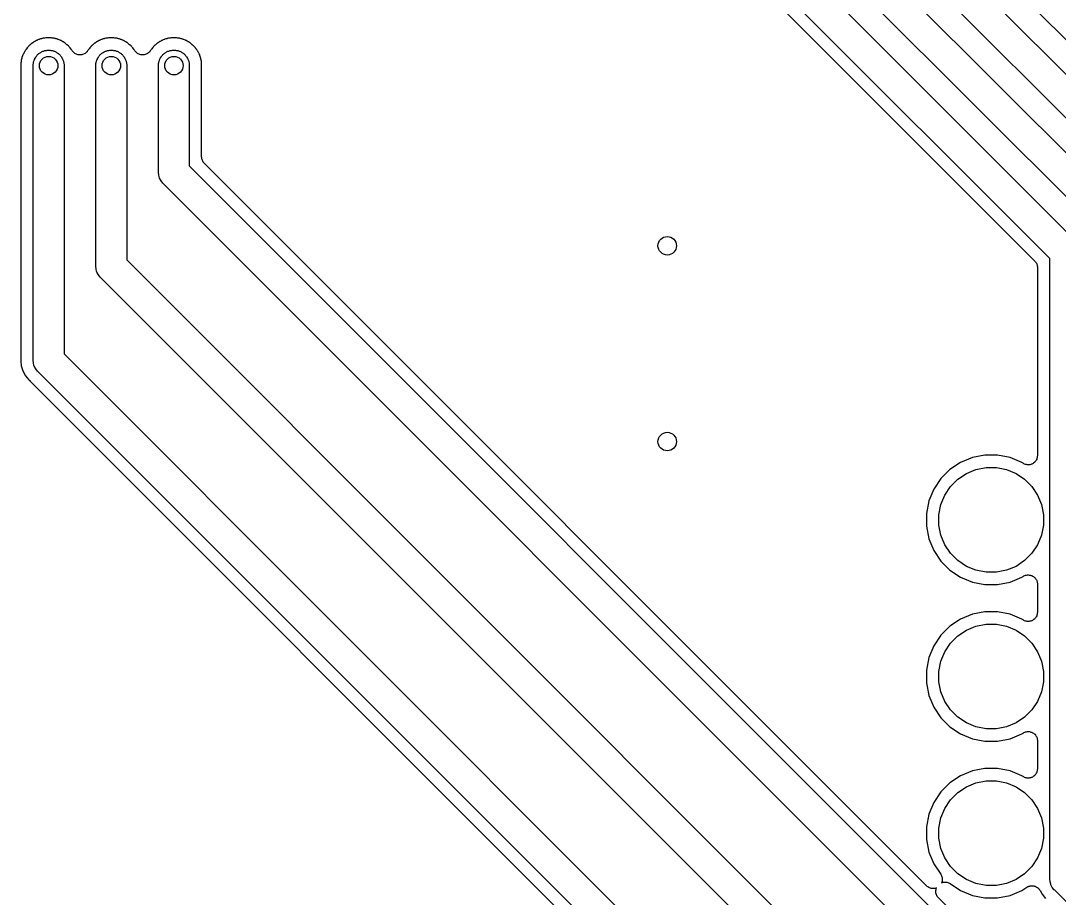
# Model space of a CAD drawing. Extents: x 86.1 to 156.1, y -71.5 to -29.3.
# Drawn here: x 115.88 to 132.72, y -56.93 to -42.71 of the extents above; entities that cross this region are included whole.
import ezdxf

# ---------------------------------------------------------------- set-up
doc = ezdxf.new("R2010")
doc.units = 0
doc.layers.add('BLACK', color=7, linetype='CONTINUOUS')

msp = doc.modelspace()

# ---------------------------------------------------------------- linework, layer by layer
at = {"layer": 'BLACK', "linetype": 'CONTINUOUS'}
for p, q in [((134.878, -45.0616), (129.499, -39.6825)), ((129.471, -40.2179), (134.534, -45.2805)), ((134.116, -45.5696), (129.118, -40.5715)), ((127.947, -41.2339), (132.988, -46.2745)), ((132.57, -46.5636), (127.658, -41.652)), ((127.62, -41.8959), (132.326, -46.6025)), ((129.979, -41.9959), (133.772, -45.7885)), ((133.354, -46.0776), (129.626, -42.3495)), ((116.012, -43.1143), (116.003, -43.1257)), ((116.024, -43.1048), (116.012, -43.1143)), ((116.028, -43.1004), (116.024, -43.1048)), ((116.033, -43.0964), (116.028, -43.1004)), ((116.035, -43.095), (116.033, -43.0964)), ((116.045, -43.0845), (116.035, -43.095)), ((116.057, -43.0762), (116.045, -43.0845)), ((116.062, -43.0722), (116.057, -43.0762)), ((116.068, -43.0688), (116.062, -43.0722)), ((116.069, -43.0674), (116.068, -43.0688)), ((116.081, -43.058), (116.069, -43.0674)), ((116.094, -43.051), (116.081, -43.058)), ((116.099, -43.0475), (116.094, -43.051)), ((116.105, -43.0446), (116.099, -43.0475)), ((116.107, -43.0435), (116.105, -43.0446)), ((116.119, -43.0352), (116.107, -43.0435)), ((116.133, -43.0295), (116.119, -43.0352)), ((116.138, -43.0266), (116.133, -43.0295)), ((116.144, -43.0242), (116.138, -43.0266)), ((116.146, -43.0232), (116.144, -43.0242)), ((116.159, -43.0162), (116.146, -43.0232)), ((116.173, -43.0119), (116.159, -43.0162)), ((116.179, -43.0095), (116.173, -43.0119)), ((116.185, -43.0078), (116.179, -43.0095)), ((116.187, -43.007), (116.185, -43.0078)), ((116.201, -43.0013), (116.187, -43.007)), ((116.215, -42.9984), (116.201, -43.0013)), ((116.221, -42.9966), (116.215, -42.9984)), ((116.228, -42.9954), (116.221, -42.9966)), ((116.23, -42.9948), (116.228, -42.9954)), ((116.244, -42.9905), (116.23, -42.9948)), ((116.259, -42.9891), (116.244, -42.9905)), ((116.265, -42.9878), (116.259, -42.9891)), ((116.271, -42.9873), (116.265, -42.9878)), ((116.273, -42.9869), (116.271, -42.9873)), ((116.288, -42.984), (116.273, -42.9869)), ((116.303, -42.984), (116.288, -42.984)), ((116.309, -42.9834), (116.303, -42.984)), ((116.315, -42.9835), (116.309, -42.9834)), ((116.317, -42.9833), (116.315, -42.9835)), ((116.332, -42.9818), (116.317, -42.9833)), ((116.347, -42.9833), (116.332, -42.9818)), ((116.353, -42.9833), (116.347, -42.9833)), ((116.359, -42.984), (116.353, -42.9833)), ((116.361, -42.984), (116.359, -42.984)), ((116.376, -42.984), (116.361, -42.984)), ((116.391, -42.9869), (116.376, -42.984)), ((116.397, -42.9875), (116.391, -42.9869)), ((116.403, -42.9888), (116.397, -42.9875)), ((116.405, -42.9891), (116.403, -42.9888)), ((116.42, -42.9905), (116.405, -42.9891)), ((116.434, -42.9948), (116.42, -42.9905)), ((116.441, -42.9961), (116.434, -42.9948)), ((116.447, -42.998), (116.441, -42.9961)), ((116.449, -42.9984), (116.447, -42.998)), ((116.463, -43.0013), (116.449, -42.9984)), ((116.477, -43.007), (116.463, -43.0013)), ((116.483, -43.0088), (116.477, -43.007)), ((116.489, -43.0113), (116.483, -43.0088)), ((116.491, -43.0119), (116.489, -43.0113)), ((116.505, -43.0162), (116.491, -43.0119)), ((116.518, -43.0232), (116.505, -43.0162)), ((116.524, -43.0257), (116.518, -43.0232)), ((116.53, -43.0287), (116.524, -43.0257)), ((116.531, -43.0295), (116.53, -43.0287)), ((116.545, -43.0352), (116.531, -43.0295)), ((116.557, -43.0435), (116.545, -43.0352)), ((116.563, -43.0464), (116.557, -43.0435)), ((116.568, -43.05), (116.563, -43.0464)), ((116.57, -43.051), (116.568, -43.05)), ((116.583, -43.058), (116.57, -43.051)), ((116.595, -43.0674), (116.583, -43.058)), ((116.6, -43.071), (116.595, -43.0674)), ((116.605, -43.075), (116.6, -43.071)), ((116.607, -43.0762), (116.605, -43.075)), ((116.619, -43.0845), (116.607, -43.0762)), ((116.629, -43.095), (116.619, -43.0845)), ((116.634, -43.099), (116.629, -43.095)), ((116.639, -43.1035), (116.634, -43.099)), ((116.64, -43.1048), (116.639, -43.1035)), ((116.652, -43.1143), (116.64, -43.1048)), ((116.661, -43.1257), (116.652, -43.1143)), ((117.028, -43.1143), (117.019, -43.1257)), ((117.04, -43.1048), (117.028, -43.1143)), ((117.044, -43.1004), (117.04, -43.1048)), ((117.049, -43.0964), (117.044, -43.1004)), ((117.051, -43.095), (117.049, -43.0964)), ((117.061, -43.0845), (117.051, -43.095)), ((117.073, -43.0762), (117.061, -43.0845)), ((117.078, -43.0722), (117.073, -43.0762)), ((117.084, -43.0688), (117.078, -43.0722)), ((117.085, -43.0674), (117.084, -43.0688)), ((117.097, -43.058), (117.085, -43.0674)), ((117.11, -43.051), (117.097, -43.058)), ((117.115, -43.0475), (117.11, -43.051)), ((117.121, -43.0446), (117.115, -43.0475)), ((117.123, -43.0435), (117.121, -43.0446)), ((117.135, -43.0352), (117.123, -43.0435)), ((117.149, -43.0295), (117.135, -43.0352)), ((117.154, -43.0266), (117.149, -43.0295)), ((117.16, -43.0242), (117.154, -43.0266)), ((117.162, -43.0232), (117.16, -43.0242)), ((117.175, -43.0162), (117.162, -43.0232)), ((117.189, -43.0119), (117.175, -43.0162)), ((117.195, -43.0095), (117.189, -43.0119)), ((117.201, -43.0078), (117.195, -43.0095)), ((117.203, -43.007), (117.201, -43.0078)), ((117.217, -43.0013), (117.203, -43.007)), ((117.231, -42.9984), (117.217, -43.0013)), ((117.237, -42.9966), (117.231, -42.9984)), ((117.244, -42.9954), (117.237, -42.9966)), ((117.246, -42.9948), (117.244, -42.9954)), ((117.26, -42.9905), (117.246, -42.9948)), ((117.275, -42.9891), (117.26, -42.9905)), ((117.281, -42.9878), (117.275, -42.9891)), ((117.287, -42.9873), (117.281, -42.9878)), ((117.289, -42.9869), (117.287, -42.9873)), ((117.304, -42.984), (117.289, -42.9869)), ((117.319, -42.984), (117.304, -42.984)), ((117.325, -42.9834), (117.319, -42.984)), ((117.331, -42.9835), (117.325, -42.9834)), ((117.333, -42.9833), (117.331, -42.9835)), ((117.348, -42.9818), (117.333, -42.9833)), ((117.363, -42.9833), (117.348, -42.9818)), ((117.369, -42.9833), (117.363, -42.9833)), ((117.375, -42.984), (117.369, -42.9833)), ((117.377, -42.984), (117.375, -42.984)), ((117.392, -42.984), (117.377, -42.984)), ((117.407, -42.9869), (117.392, -42.984)), ((117.413, -42.9875), (117.407, -42.9869)), ((117.419, -42.9888), (117.413, -42.9875)), ((117.421, -42.9891), (117.419, -42.9888)), ((117.436, -42.9905), (117.421, -42.9891)), ((117.45, -42.9948), (117.436, -42.9905)), ((117.457, -42.9961), (117.45, -42.9948)), ((117.463, -42.998), (117.457, -42.9961)), ((117.465, -42.9984), (117.463, -42.998)), ((117.479, -43.0013), (117.465, -42.9984)), ((117.493, -43.007), (117.479, -43.0013)), ((117.499, -43.0088), (117.493, -43.007)), ((117.505, -43.0113), (117.499, -43.0088)), ((117.507, -43.0119), (117.505, -43.0113)), ((117.521, -43.0162), (117.507, -43.0119)), ((117.534, -43.0232), (117.521, -43.0162)), ((117.54, -43.0257), (117.534, -43.0232)), ((117.546, -43.0287), (117.54, -43.0257)), ((117.547, -43.0295), (117.546, -43.0287)), ((117.561, -43.0352), (117.547, -43.0295)), ((117.573, -43.0435), (117.561, -43.0352)), ((117.579, -43.0464), (117.573, -43.0435)), ((117.584, -43.05), (117.579, -43.0464)), ((117.586, -43.051), (117.584, -43.05)), ((117.599, -43.058), (117.586, -43.051)), ((117.611, -43.0674), (117.599, -43.058)), ((117.616, -43.071), (117.611, -43.0674)), ((117.621, -43.075), (117.616, -43.071)), ((117.623, -43.0762), (117.621, -43.075)), ((117.635, -43.0845), (117.623, -43.0762)), ((117.645, -43.095), (117.635, -43.0845)), ((117.65, -43.099), (117.645, -43.095)), ((117.655, -43.1035), (117.65, -43.099)), ((117.656, -43.1048), (117.655, -43.1035)), ((117.668, -43.1143), (117.656, -43.1048)), ((117.677, -43.1257), (117.668, -43.1143)), ((118.044, -43.1143), (118.035, -43.1257)), ((118.056, -43.1048), (118.044, -43.1143)), ((118.06, -43.1004), (118.056, -43.1048)), ((118.065, -43.0964), (118.06, -43.1004)), ((118.067, -43.095), (118.065, -43.0964)), ((118.077, -43.0845), (118.067, -43.095)), ((118.089, -43.0762), (118.077, -43.0845)), ((118.094, -43.0722), (118.089, -43.0762)), ((118.1, -43.0688), (118.094, -43.0722)), ((118.101, -43.0674), (118.1, -43.0688)), ((118.113, -43.058), (118.101, -43.0674)), ((118.126, -43.051), (118.113, -43.058)), ((118.131, -43.0475), (118.126, -43.051)), ((118.137, -43.0446), (118.131, -43.0475)), ((118.139, -43.0435), (118.137, -43.0446)), ((118.151, -43.0352), (118.139, -43.0435)), ((118.165, -43.0295), (118.151, -43.0352)), ((118.17, -43.0266), (118.165, -43.0295)), ((118.176, -43.0242), (118.17, -43.0266)), ((118.178, -43.0232), (118.176, -43.0242)), ((118.191, -43.0162), (118.178, -43.0232)), ((118.205, -43.0119), (118.191, -43.0162)), ((118.211, -43.0095), (118.205, -43.0119)), ((118.217, -43.0078), (118.211, -43.0095)), ((118.219, -43.007), (118.217, -43.0078)), ((118.233, -43.0013), (118.219, -43.007)), ((118.247, -42.9984), (118.233, -43.0013)), ((118.253, -42.9966), (118.247, -42.9984)), ((118.26, -42.9954), (118.253, -42.9966)), ((118.262, -42.9948), (118.26, -42.9954)), ((118.276, -42.9905), (118.262, -42.9948)), ((118.291, -42.9891), (118.276, -42.9905)), ((118.297, -42.9878), (118.291, -42.9891)), ((118.303, -42.9873), (118.297, -42.9878)), ((118.305, -42.9869), (118.303, -42.9873)), ((118.32, -42.984), (118.305, -42.9869)), ((118.335, -42.984), (118.32, -42.984)), ((118.341, -42.9834), (118.335, -42.984)), ((118.347, -42.9835), (118.341, -42.9834)), ((118.349, -42.9833), (118.347, -42.9835)), ((118.364, -42.9818), (118.349, -42.9833)), ((118.379, -42.9833), (118.364, -42.9818)), ((118.385, -42.9833), (118.379, -42.9833)), ((118.391, -42.984), (118.385, -42.9833)), ((118.393, -42.984), (118.391, -42.984)), ((118.408, -42.984), (118.393, -42.984)), ((118.423, -42.9869), (118.408, -42.984)), ((118.429, -42.9875), (118.423, -42.9869)), ((118.435, -42.9888), (118.429, -42.9875)), ((118.437, -42.9891), (118.435, -42.9888)), ((118.452, -42.9905), (118.437, -42.9891)), ((118.466, -42.9948), (118.452, -42.9905)), ((118.473, -42.9961), (118.466, -42.9948)), ((118.479, -42.998), (118.473, -42.9961)), ((118.481, -42.9984), (118.479, -42.998)), ((118.495, -43.0013), (118.481, -42.9984)), ((118.509, -43.007), (118.495, -43.0013)), ((118.515, -43.0088), (118.509, -43.007)), ((118.521, -43.0113), (118.515, -43.0088)), ((118.523, -43.0119), (118.521, -43.0113)), ((118.537, -43.0162), (118.523, -43.0119)), ((118.55, -43.0232), (118.537, -43.0162)), ((118.556, -43.0257), (118.55, -43.0232)), ((118.562, -43.0287), (118.556, -43.0257)), ((118.563, -43.0295), (118.562, -43.0287)), ((118.577, -43.0352), (118.563, -43.0295)), ((118.589, -43.0435), (118.577, -43.0352)), ((118.595, -43.0464), (118.589, -43.0435)), ((118.6, -43.05), (118.595, -43.0464)), ((118.602, -43.051), (118.6, -43.05)), ((118.615, -43.058), (118.602, -43.051)), ((118.627, -43.0674), (118.615, -43.058)), ((118.632, -43.071), (118.627, -43.0674)), ((118.637, -43.075), (118.632, -43.071)), ((118.639, -43.0762), (118.637, -43.075)), ((118.651, -43.0845), (118.639, -43.0762)), ((118.661, -43.095), (118.651, -43.0845)), ((118.666, -43.099), (118.661, -43.095)), ((118.671, -43.1035), (118.666, -43.099)), ((118.672, -43.1048), (118.671, -43.1035)), ((118.684, -43.1143), (118.672, -43.1048)), ((118.693, -43.1257), (118.684, -43.1143)), ((115.907, -43.283), (115.905, -43.289)), ((115.909, -43.2772), (115.907, -43.283)), ((115.91, -43.2752), (115.909, -43.2772)), ((115.914, -43.261), (115.91, -43.2752)), ((115.921, -43.2479), (115.914, -43.261)), ((115.924, -43.242), (115.921, -43.2479)), ((115.927, -43.2365), (115.924, -43.242)), ((115.928, -43.2346), (115.927, -43.2365)), ((115.933, -43.2208), (115.928, -43.2346)), ((115.941, -43.2085), (115.933, -43.2208)), ((115.944, -43.2029), (115.941, -43.2085)), ((115.948, -43.1977), (115.944, -43.2029)), ((115.949, -43.1959), (115.948, -43.1977)), ((115.956, -43.1828), (115.949, -43.1959)), ((115.965, -43.1713), (115.956, -43.1828)), ((115.969, -43.1661), (115.965, -43.1713)), ((115.973, -43.1612), (115.969, -43.1661)), ((115.974, -43.1595), (115.973, -43.1612)), ((115.982, -43.1471), (115.974, -43.1595)), ((115.993, -43.1366), (115.982, -43.1471)), ((115.997, -43.1317), (115.993, -43.1366)), ((116.002, -43.1273), (115.997, -43.1317)), ((116.003, -43.1257), (116.002, -43.1273)), ((116.123, -43.2944), (116.131, -43.2849)), ((116.131, -43.2849), (116.138, -43.2746)), ((116.138, -43.2746), (116.147, -43.2659)), ((116.147, -43.2659), (116.154, -43.2564)), ((116.154, -43.2564), (116.164, -43.2485)), ((116.164, -43.2485), (116.173, -43.2398)), ((116.173, -43.2398), (116.183, -43.2329)), ((116.183, -43.2329), (116.192, -43.2251)), ((116.192, -43.2251), (116.203, -43.2193)), ((116.203, -43.2193), (116.214, -43.2125)), ((116.214, -43.2125), (116.225, -43.2077)), ((116.225, -43.2077), (116.236, -43.2019)), ((116.236, -43.2019), (116.248, -43.1983)), ((116.248, -43.1983), (116.259, -43.1936)), ((116.259, -43.1936), (116.271, -43.1912)), ((116.271, -43.1912), (116.283, -43.1876)), ((116.283, -43.1876), (116.295, -43.1864)), ((116.295, -43.1864), (116.307, -43.184)), ((116.307, -43.184), (116.32, -43.184)), ((116.32, -43.184), (116.332, -43.1828)), ((116.332, -43.1828), (116.344, -43.184)), ((116.344, -43.184), (116.357, -43.184)), ((116.357, -43.184), (116.369, -43.1864)), ((116.369, -43.1864), (116.381, -43.1876)), ((116.381, -43.1876), (116.393, -43.1912)), ((116.393, -43.1912), (116.405, -43.1936)), ((116.405, -43.1936), (116.416, -43.1983)), ((116.416, -43.1983), (116.428, -43.2019)), ((116.428, -43.2019), (116.439, -43.2077)), ((116.439, -43.2077), (116.45, -43.2125)), ((116.45, -43.2125), (116.461, -43.2193)), ((116.461, -43.2193), (116.472, -43.2251)), ((116.472, -43.2251), (116.481, -43.233)), ((116.481, -43.233), (116.491, -43.2398)), ((116.491, -43.2398), (116.5, -43.2485)), ((116.5, -43.2485), (116.51, -43.2564)), ((116.51, -43.2564), (116.517, -43.2659)), ((116.517, -43.2659), (116.526, -43.2746)), ((116.526, -43.2746), (116.533, -43.2849)), ((116.533, -43.2849), (116.541, -43.2944)), ((116.666, -43.1302), (116.661, -43.1257)), ((116.67, -43.1352), (116.666, -43.1302)), ((116.671, -43.1366), (116.67, -43.1352)), ((116.682, -43.1471), (116.671, -43.1366)), ((116.69, -43.1595), (116.682, -43.1471)), ((116.694, -43.1644), (116.69, -43.1595)), ((116.697, -43.1697), (116.694, -43.1644)), ((116.699, -43.1713), (116.697, -43.1697)), ((116.708, -43.1832), (116.699, -43.1713)), ((116.716, -43.1942), (116.708, -43.1832)), ((116.724, -43.2061), (116.716, -43.1942)), ((116.724, -43.2064), (116.724, -43.2061)), ((116.724, -43.2066), (116.724, -43.2064)), ((116.734, -43.2168), (116.724, -43.2066)), ((116.744, -43.227), (116.734, -43.2168)), ((116.744, -43.2271), (116.744, -43.227)), ((116.745, -43.2274), (116.744, -43.2271)), ((116.757, -43.2354), (116.745, -43.2274)), ((116.768, -43.2434), (116.757, -43.2354)), ((116.769, -43.2435), (116.768, -43.2434)), ((116.769, -43.2437), (116.769, -43.2435)), ((116.782, -43.2492), (116.769, -43.2437)), ((116.795, -43.2548), (116.782, -43.2492)), ((116.796, -43.2549), (116.795, -43.2548)), ((116.796, -43.255), (116.796, -43.2549)), ((116.81, -43.2578), (116.796, -43.255)), ((116.824, -43.2607), (116.81, -43.2578)), ((116.825, -43.2608), (116.824, -43.2607)), ((116.824, -43.2607), (116.824, -43.2607)), ((116.839, -43.2609), (116.825, -43.2608)), ((116.853, -43.261), (116.839, -43.2609)), ((116.854, -43.2609), (116.853, -43.261)), ((116.868, -43.2582), (116.854, -43.2609)), ((116.854, -43.2609), (116.854, -43.2609)), ((116.882, -43.2556), (116.868, -43.2582)), ((116.883, -43.2554), (116.882, -43.2555)), ((116.882, -43.2555), (116.882, -43.2556)), ((116.896, -43.25), (116.883, -43.2554)), ((116.909, -43.2447), (116.896, -43.25)), ((116.91, -43.2444), (116.909, -43.2445)), ((116.909, -43.2445), (116.909, -43.2447)), ((116.922, -43.2364), (116.91, -43.2444)), ((116.934, -43.2287), (116.922, -43.2364)), ((116.945, -43.2181), (116.934, -43.2283)), ((116.934, -43.2283), (116.934, -43.2285)), ((116.934, -43.2285), (116.934, -43.2287)), ((116.955, -43.2083), (116.945, -43.2181)), ((116.963, -43.1958), (116.955, -43.2078)), ((116.955, -43.2078), (116.955, -43.208)), ((116.955, -43.208), (116.955, -43.2083)), ((116.971, -43.1841), (116.963, -43.1958)), ((116.972, -43.1836), (116.971, -43.1841)), ((116.981, -43.1713), (116.972, -43.1828)), ((116.972, -43.1828), (116.972, -43.1835)), ((116.972, -43.1835), (116.972, -43.1836)), ((116.972, -43.1836), (116.972, -43.1836)), ((116.985, -43.1661), (116.981, -43.1713)), ((116.989, -43.1612), (116.985, -43.1661)), ((116.99, -43.1595), (116.989, -43.1612)), ((116.998, -43.1471), (116.99, -43.1595)), ((117.009, -43.1366), (116.998, -43.1471)), ((117.013, -43.1317), (117.009, -43.1366)), ((117.018, -43.1273), (117.013, -43.1317)), ((117.019, -43.1257), (117.018, -43.1273)), ((117.139, -43.2944), (117.147, -43.2849)), ((117.147, -43.2849), (117.154, -43.2746)), ((117.154, -43.2746), (117.163, -43.2659)), ((117.163, -43.2659), (117.17, -43.2564)), ((117.17, -43.2564), (117.18, -43.2485)), ((117.18, -43.2485), (117.189, -43.2398)), ((117.189, -43.2398), (117.199, -43.2329)), ((117.199, -43.2329), (117.208, -43.2251)), ((117.208, -43.2251), (117.219, -43.2193)), ((117.219, -43.2193), (117.23, -43.2125)), ((117.23, -43.2125), (117.241, -43.2077)), ((117.241, -43.2077), (117.252, -43.2019)), ((117.252, -43.2019), (117.264, -43.1983)), ((117.264, -43.1983), (117.275, -43.1936)), ((117.275, -43.1936), (117.287, -43.1912)), ((117.287, -43.1912), (117.299, -43.1876)), ((117.299, -43.1876), (117.311, -43.1864)), ((117.311, -43.1864), (117.323, -43.184)), ((117.323, -43.184), (117.336, -43.184)), ((117.336, -43.184), (117.348, -43.1828)), ((117.348, -43.1828), (117.36, -43.184)), ((117.36, -43.184), (117.373, -43.184)), ((117.373, -43.184), (117.385, -43.1864)), ((117.385, -43.1864), (117.397, -43.1876)), ((117.397, -43.1876), (117.409, -43.1912)), ((117.409, -43.1912), (117.421, -43.1936)), ((117.421, -43.1936), (117.432, -43.1983)), ((117.432, -43.1983), (117.444, -43.2019)), ((117.444, -43.2019), (117.455, -43.2077)), ((117.455, -43.2077), (117.466, -43.2125)), ((117.466, -43.2125), (117.477, -43.2193)), ((117.477, -43.2193), (117.488, -43.2251)), ((117.488, -43.2251), (117.497, -43.233)), ((117.497, -43.233), (117.507, -43.2398)), ((117.507, -43.2398), (117.516, -43.2485)), ((117.516, -43.2485), (117.526, -43.2564)), ((117.526, -43.2564), (117.533, -43.2659)), ((117.533, -43.2659), (117.542, -43.2746)), ((117.542, -43.2746), (117.549, -43.2849)), ((117.549, -43.2849), (117.557, -43.2944)), ((117.682, -43.1302), (117.677, -43.1257)), ((117.686, -43.1352), (117.682, -43.1302)), ((117.687, -43.1366), (117.686, -43.1352)), ((117.698, -43.1471), (117.687, -43.1366)), ((117.706, -43.1595), (117.698, -43.1471)), ((117.71, -43.1644), (117.706, -43.1595)), ((117.713, -43.1697), (117.71, -43.1644)), ((117.715, -43.1713), (117.713, -43.1697)), ((117.724, -43.1832), (117.715, -43.1713)), ((117.732, -43.1942), (117.724, -43.1832)), ((117.74, -43.2061), (117.732, -43.1942)), ((117.74, -43.2064), (117.74, -43.2061)), ((117.74, -43.2066), (117.74, -43.2064)), ((117.75, -43.2168), (117.74, -43.2066)), ((117.76, -43.227), (117.75, -43.2168)), ((117.76, -43.2271), (117.76, -43.227)), ((117.761, -43.2274), (117.76, -43.2271)), ((117.773, -43.2354), (117.761, -43.2274)), ((117.784, -43.2434), (117.773, -43.2354)), ((117.785, -43.2435), (117.784, -43.2434)), ((117.785, -43.2437), (117.785, -43.2435)), ((117.798, -43.2492), (117.785, -43.2437)), ((117.811, -43.2548), (117.798, -43.2492)), ((117.812, -43.2549), (117.811, -43.2548)), ((117.812, -43.255), (117.812, -43.2549)), ((117.826, -43.2578), (117.812, -43.255)), ((117.84, -43.2607), (117.826, -43.2578)), ((117.841, -43.2608), (117.84, -43.2607)), ((117.84, -43.2607), (117.84, -43.2607)), ((117.855, -43.2609), (117.841, -43.2608)), ((117.869, -43.261), (117.855, -43.2609)), ((117.87, -43.2609), (117.869, -43.261)), ((117.884, -43.2582), (117.87, -43.2609)), ((117.87, -43.2609), (117.87, -43.2609)), ((117.898, -43.2556), (117.884, -43.2582)), ((117.899, -43.2554), (117.898, -43.2555)), ((117.898, -43.2555), (117.898, -43.2556)), ((117.912, -43.25), (117.899, -43.2554)), ((117.925, -43.2447), (117.912, -43.25)), ((117.926, -43.2444), (117.925, -43.2445)), ((117.925, -43.2445), (117.925, -43.2447)), ((117.938, -43.2364), (117.926, -43.2444)), ((117.95, -43.2287), (117.938, -43.2364)), ((117.961, -43.2181), (117.95, -43.2283)), ((117.95, -43.2283), (117.95, -43.2285)), ((117.95, -43.2285), (117.95, -43.2287)), ((117.971, -43.2083), (117.961, -43.2181)), ((117.979, -43.1958), (117.971, -43.2078)), ((117.971, -43.2078), (117.971, -43.208)), ((117.971, -43.208), (117.971, -43.2083)), ((117.987, -43.1841), (117.979, -43.1958)), ((117.988, -43.1836), (117.987, -43.1841)), ((117.997, -43.1713), (117.988, -43.1828)), ((117.988, -43.1828), (117.988, -43.1835)), ((117.988, -43.1835), (117.988, -43.1836)), ((117.988, -43.1836), (117.988, -43.1836)), ((118.001, -43.1661), (117.997, -43.1713)), ((118.005, -43.1612), (118.001, -43.1661)), ((118.006, -43.1595), (118.005, -43.1612)), ((118.014, -43.1471), (118.006, -43.1595)), ((118.025, -43.1366), (118.014, -43.1471)), ((118.029, -43.1317), (118.025, -43.1366)), ((118.034, -43.1273), (118.029, -43.1317)), ((118.035, -43.1257), (118.034, -43.1273)), ((118.155, -43.2944), (118.163, -43.2849)), ((118.163, -43.2849), (118.17, -43.2746)), ((118.17, -43.2746), (118.179, -43.2659)), ((118.179, -43.2659), (118.186, -43.2564)), ((118.186, -43.2564), (118.196, -43.2485)), ((118.196, -43.2485), (118.205, -43.2398)), ((118.205, -43.2398), (118.215, -43.2329)), ((118.215, -43.2329), (118.224, -43.2251)), ((118.224, -43.2251), (118.235, -43.2193)), ((118.235, -43.2193), (118.246, -43.2125)), ((118.246, -43.2125), (118.257, -43.2077)), ((118.257, -43.2077), (118.268, -43.2019)), ((118.268, -43.2019), (118.28, -43.1983)), ((118.28, -43.1983), (118.291, -43.1936)), ((118.291, -43.1936), (118.303, -43.1912)), ((118.303, -43.1912), (118.315, -43.1876)), ((118.315, -43.1876), (118.327, -43.1864)), ((118.327, -43.1864), (118.339, -43.184)), ((118.339, -43.184), (118.352, -43.184)), ((118.352, -43.184), (118.364, -43.1828)), ((118.364, -43.1828), (118.376, -43.184)), ((118.376, -43.184), (118.389, -43.184)), ((118.389, -43.184), (118.401, -43.1864)), ((118.401, -43.1864), (118.413, -43.1876)), ((118.413, -43.1876), (118.425, -43.1912)), ((118.425, -43.1912), (118.437, -43.1936)), ((118.437, -43.1936), (118.448, -43.1983)), ((118.448, -43.1983), (118.46, -43.2019)), ((118.46, -43.2019), (118.471, -43.2077)), ((118.471, -43.2077), (118.482, -43.2125)), ((118.482, -43.2125), (118.493, -43.2193)), ((118.493, -43.2193), (118.504, -43.2251)), ((118.504, -43.2251), (118.513, -43.233)), ((118.513, -43.233), (118.523, -43.2398)), ((118.523, -43.2398), (118.532, -43.2485)), ((118.532, -43.2485), (118.542, -43.2564)), ((118.542, -43.2564), (118.549, -43.2659)), ((118.549, -43.2659), (118.558, -43.2746)), ((118.558, -43.2746), (118.565, -43.2849)), ((118.565, -43.2849), (118.573, -43.2944)), ((118.698, -43.1302), (118.693, -43.1257)), ((118.702, -43.1352), (118.698, -43.1302)), ((118.703, -43.1366), (118.702, -43.1352)), ((118.714, -43.1471), (118.703, -43.1366)), ((118.722, -43.1595), (118.714, -43.1471)), ((118.726, -43.1644), (118.722, -43.1595)), ((118.729, -43.1697), (118.726, -43.1644)), ((118.731, -43.1713), (118.729, -43.1697)), ((118.74, -43.1828), (118.731, -43.1713)), ((118.747, -43.1959), (118.74, -43.1828)), ((118.75, -43.2011), (118.747, -43.1959)), ((118.753, -43.2068), (118.75, -43.2011)), ((118.755, -43.2085), (118.753, -43.2068)), ((118.763, -43.2208), (118.755, -43.2085)), ((118.768, -43.2346), (118.763, -43.2208)), ((118.771, -43.2401), (118.768, -43.2346)), ((118.774, -43.246), (118.771, -43.2401)), ((118.775, -43.2479), (118.774, -43.246)), ((118.782, -43.261), (118.775, -43.2479)), ((118.786, -43.2752), (118.782, -43.261)), ((118.788, -43.281), (118.786, -43.2752)), ((118.79, -43.2871), (118.788, -43.281)), ((118.791, -43.289), (118.79, -43.2871)), ((115.885, -43.3751), (115.882, -43.3897)), ((115.882, -43.3897), (115.882, -43.4931)), ((115.886, -43.3688), (115.885, -43.3751)), ((115.887, -43.3626), (115.886, -43.3688)), ((115.889, -43.3458), (115.887, -43.3605)), ((115.887, -43.3605), (115.887, -43.3626)), ((115.893, -43.3316), (115.889, -43.3458)), ((115.894, -43.3254), (115.893, -43.3316)), ((115.896, -43.3194), (115.894, -43.3254)), ((115.899, -43.3027), (115.896, -43.3173)), ((115.896, -43.3173), (115.896, -43.3194)), ((115.905, -43.289), (115.899, -43.3027)), ((116.082, -43.4094), (116.084, -43.3973)), ((116.082, -43.4586), (116.082, -43.4094)), ((116.084, -43.3973), (116.086, -43.385)), ((116.086, -43.385), (116.089, -43.3732)), ((116.089, -43.3732), (116.092, -43.3611)), ((116.092, -43.3611), (116.096, -43.3497)), ((116.096, -43.3497), (116.1, -43.3379)), ((116.1, -43.3379), (116.106, -43.327)), ((116.106, -43.327), (116.11, -43.3156)), ((116.11, -43.3156), (116.117, -43.3053)), ((116.117, -43.3053), (116.123, -43.2944)), ((116.541, -43.2944), (116.547, -43.3053)), ((116.547, -43.3053), (116.554, -43.3156)), ((116.554, -43.3156), (116.558, -43.327)), ((116.558, -43.327), (116.564, -43.3379)), ((116.564, -43.3379), (116.568, -43.3497)), ((116.568, -43.3497), (116.572, -43.3611)), ((116.572, -43.3611), (116.575, -43.3732)), ((116.575, -43.3732), (116.578, -43.385)), ((116.578, -43.385), (116.58, -43.3973)), ((116.58, -43.3973), (116.582, -43.4094)), ((116.582, -43.4094), (116.582, -48.1084)), ((117.098, -43.4094), (117.1, -43.3973)), ((117.098, -43.4586), (117.098, -43.4094)), ((117.1, -43.3973), (117.102, -43.385)), ((117.102, -43.385), (117.105, -43.3732)), ((117.105, -43.3732), (117.108, -43.3611)), ((117.108, -43.3611), (117.112, -43.3497)), ((117.112, -43.3497), (117.116, -43.3379)), ((117.116, -43.3379), (117.122, -43.327)), ((117.122, -43.327), (117.126, -43.3156)), ((117.126, -43.3156), (117.133, -43.3053)), ((117.133, -43.3053), (117.139, -43.2944)), ((117.557, -43.2944), (117.563, -43.3053)), ((117.563, -43.3053), (117.57, -43.3156)), ((117.57, -43.3156), (117.574, -43.327)), ((117.574, -43.327), (117.58, -43.3379)), ((117.58, -43.3379), (117.584, -43.3497)), ((117.584, -43.3497), (117.588, -43.3611)), ((117.588, -43.3611), (117.591, -43.3732)), ((117.591, -43.3732), (117.594, -43.385)), ((117.594, -43.385), (117.596, -43.3973)), ((117.596, -43.3973), (117.598, -43.4094)), ((117.598, -43.4094), (117.598, -46.5844)), ((118.114, -43.4094), (118.116, -43.3973)), ((118.114, -43.4586), (118.114, -43.4094)), ((118.116, -43.3973), (118.118, -43.385)), ((118.118, -43.385), (118.121, -43.3732)), ((118.121, -43.3732), (118.124, -43.3611)), ((118.124, -43.3611), (118.128, -43.3497)), ((118.128, -43.3497), (118.132, -43.3379)), ((118.132, -43.3379), (118.138, -43.327)), ((118.138, -43.327), (118.142, -43.3156)), ((118.142, -43.3156), (118.149, -43.3053)), ((118.149, -43.3053), (118.155, -43.2944)), ((118.573, -43.2944), (118.579, -43.3053)), ((118.579, -43.3053), (118.586, -43.3156)), ((118.586, -43.3156), (118.59, -43.327)), ((118.59, -43.327), (118.596, -43.3379)), ((118.596, -43.3379), (118.6, -43.3497)), ((118.6, -43.3497), (118.604, -43.3611)), ((118.604, -43.3611), (118.607, -43.3732)), ((118.607, -43.3732), (118.61, -43.385)), ((118.61, -43.385), (118.612, -43.3973)), ((118.612, -43.3973), (118.614, -43.4094)), ((118.614, -43.4094), (118.614, -45.0604)), ((118.797, -43.3027), (118.791, -43.289)), ((118.8, -43.3173), (118.797, -43.3027)), ((118.801, -43.3234), (118.8, -43.3173)), ((118.803, -43.3296), (118.801, -43.3234)), ((118.803, -43.3316), (118.803, -43.3296)), ((118.807, -43.3458), (118.803, -43.3316)), ((118.809, -43.3606), (118.807, -43.3458)), ((118.81, -43.3668), (118.809, -43.3606)), ((118.811, -43.3731), (118.81, -43.3668)), ((118.811, -43.3751), (118.811, -43.3731)), ((118.814, -43.3897), (118.811, -43.3751)), ((118.814, -44.9155), (118.814, -43.3897)), ((115.882, -43.4931), (115.882, -43.4931)), ((115.882, -43.4931), (115.882, -48.1825)), ((116.082, -48.1997), (116.082, -43.4586)), ((116.082, -43.4586), (116.082, -43.4586)), ((117.098, -46.6757), (117.098, -43.4586)), ((117.098, -43.4586), (117.098, -43.4586)), ((118.114, -45.1517), (118.114, -43.4586)), ((118.114, -43.4586), (118.114, -43.4586)), ((118.815, -44.9292), (118.814, -44.9155)), ((118.817, -44.9431), (118.815, -44.9292)), ((118.817, -44.9438), (118.817, -44.9431)), ((118.817, -44.9446), (118.817, -44.9438)), ((118.821, -44.9579), (118.817, -44.9446)), ((118.825, -44.9712), (118.821, -44.9579)), ((118.825, -44.9719), (118.825, -44.9712)), ((118.614, -45.0604), (131.219, -57.6659)), ((118.825, -44.9726), (118.825, -44.9719)), ((118.832, -44.9849), (118.825, -44.9726)), ((118.838, -44.9972), (118.832, -44.9849)), ((118.839, -44.9978), (118.838, -44.9972)), ((118.839, -44.9985), (118.839, -44.9978)), ((118.848, -45.0092), (118.839, -44.9985)), ((118.856, -45.02), (118.848, -45.0092)), ((118.858, -45.0211), (118.856, -45.02)), ((118.858, -45.0212), (118.858, -45.0211)), ((118.858, -45.0215), (118.858, -45.0212)), ((118.858, -45.0212), (118.858, -45.0212)), ((130.571, -56.7342), (118.858, -45.0215)), ((118.113, -45.164), (118.114, -45.1517)), ((118.118, -45.213), (118.113, -45.164)), ((118.129, -45.2514), (118.118, -45.213)), ((118.132, -45.2601), (118.129, -45.2514)), ((118.155, -45.3036), (118.132, -45.2601)), ((118.186, -45.3416), (118.155, -45.3036)), ((118.196, -45.3495), (118.186, -45.3416)), ((130.866, -58.0194), (118.196, -45.3495)), ((117.598, -46.5844), (131.219, -60.2059)), ((132.326, -46.6025), (132.326, -46.6028)), ((132.326, -46.6028), (132.326, -46.6028)), ((132.326, -46.6028), (132.326, -46.6029)), ((132.326, -46.6029), (132.328, -46.604)), ((132.328, -46.604), (132.336, -46.6148)), ((132.336, -46.6148), (132.345, -46.6255)), ((132.345, -46.6255), (132.345, -46.6262)), ((132.345, -46.6262), (132.346, -46.6268)), ((132.346, -46.6268), (132.352, -46.6391)), ((132.352, -46.6391), (132.359, -46.6514)), ((132.359, -46.6514), (132.359, -46.6521)), ((132.359, -46.6521), (132.359, -46.6528)), ((132.359, -46.6528), (132.363, -46.6661)), ((132.57, -56.6077), (132.57, -46.5636)), ((117.097, -46.688), (117.098, -46.6757)), ((117.102, -46.737), (117.097, -46.688)), ((117.111, -46.7671), (117.102, -46.737)), ((117.116, -46.7841), (117.111, -46.7671)), ((117.139, -46.8276), (117.116, -46.7841)), ((132.363, -46.6661), (132.367, -46.6794)), ((132.367, -46.6794), (132.367, -46.6802)), ((132.367, -46.6802), (132.367, -46.6809)), ((132.367, -46.6809), (132.369, -46.6947)), ((132.369, -46.6947), (132.37, -46.7085)), ((132.37, -46.7085), (132.37, -49.7577)), ((117.17, -46.8656), (117.139, -46.8276)), ((117.18, -46.8735), (117.17, -46.8656)), ((130.866, -60.5594), (117.18, -46.8735)), ((116.582, -48.1084), (131.219, -62.7459)), ((115.881, -48.1972), (115.88, -48.212)), ((115.88, -48.212), (115.881, -48.2268)), ((115.882, -48.1846), (115.881, -48.1909)), ((115.881, -48.1909), (115.881, -48.1972)), ((115.881, -48.2268), (115.889, -48.3002)), ((115.882, -48.1825), (115.882, -48.1846)), ((115.889, -48.3002), (115.914, -48.385)), ((116.081, -48.212), (116.082, -48.1997)), ((116.086, -48.261), (116.081, -48.212)), ((116.094, -48.2897), (116.086, -48.261)), ((116.1, -48.3081), (116.094, -48.2897)), ((116.123, -48.3516), (116.1, -48.3081)), ((115.914, -48.385), (115.956, -48.4632)), ((115.956, -48.4632), (116.012, -48.5317)), ((116.154, -48.3896), (116.123, -48.3516)), ((116.164, -48.3975), (116.154, -48.3896)), ((130.866, -63.0994), (116.164, -48.3975)), ((116.012, -48.5317), (116.024, -48.5412)), ((116.024, -48.5412), (116.025, -48.5425)), ((116.025, -48.5425), (116.03, -48.547)), ((116.03, -48.547), (116.035, -48.551)), ((116.035, -48.551), (130.565, -63.0812)), ((131.314, -49.7904), (131.123, -49.8695)), ((131.517, -49.75), (131.314, -49.7904)), ((131.723, -49.75), (131.517, -49.75)), ((131.926, -49.7904), (131.723, -49.75)), ((132.117, -49.8695), (131.926, -49.7904)), ((132.335, -49.8534), (132.325, -49.8644)), ((132.344, -49.8424), (132.335, -49.8534)), ((132.351, -49.8292), (132.344, -49.8419)), ((132.344, -49.8419), (132.344, -49.8421)), ((132.344, -49.8421), (132.344, -49.8424)), ((132.358, -49.8168), (132.351, -49.8292)), ((132.362, -49.8024), (132.358, -49.8162)), ((132.358, -49.8162), (132.358, -49.8165)), ((132.358, -49.8165), (132.358, -49.8168)), ((132.367, -49.7889), (132.362, -49.8024)), ((132.368, -49.7739), (132.367, -49.7882)), ((132.367, -49.7882), (132.367, -49.7885)), ((132.367, -49.7885), (132.367, -49.7889)), ((132.37, -49.7598), (132.368, -49.7739)), ((132.37, -49.7577), (132.37, -49.7591)), ((132.37, -49.7591), (132.37, -49.7591)), ((132.37, -49.7591), (132.37, -49.7592)), ((132.37, -49.7592), (132.37, -49.7598)), ((130.951, -49.9844), (130.804, -50.1307)), ((131.123, -49.8695), (130.951, -49.9844)), ((131.217, -50.0467), (131.372, -49.9827)), ((131.372, -49.9827), (131.536, -49.95)), ((131.536, -49.95), (131.704, -49.95)), ((131.704, -49.95), (131.868, -49.9827)), ((131.868, -49.9827), (132.023, -50.0467)), ((132.137, -49.8824), (132.117, -49.8695)), ((132.149, -49.8892), (132.137, -49.8824)), ((132.162, -49.896), (132.149, -49.8892)), ((132.162, -49.8961), (132.162, -49.896)), ((132.162, -49.8962), (132.162, -49.8961)), ((132.176, -49.9004), (132.162, -49.8962)), ((132.19, -49.9046), (132.176, -49.9004)), ((132.19, -49.9047), (132.19, -49.9046)), ((132.205, -49.9062), (132.19, -49.9047)), ((132.19, -49.9047), (132.19, -49.9047)), ((132.219, -49.9077), (132.205, -49.9062)), ((132.22, -49.9077), (132.219, -49.9076)), ((132.219, -49.9076), (132.219, -49.9077)), ((132.234, -49.9063), (132.22, -49.9077)), ((132.248, -49.905), (132.234, -49.9063)), ((132.249, -49.9049), (132.248, -49.9049)), ((132.248, -49.9049), (132.248, -49.905)), ((132.262, -49.9008), (132.249, -49.9049)), ((132.276, -49.8968), (132.262, -49.9008)), ((132.277, -49.8965), (132.276, -49.8966)), ((132.276, -49.8966), (132.276, -49.8968)), ((132.289, -49.8898), (132.277, -49.8965)), ((132.302, -49.8832), (132.289, -49.8898)), ((132.303, -49.8828), (132.302, -49.883)), ((132.302, -49.883), (132.302, -49.8832)), ((132.314, -49.8738), (132.303, -49.8828)), ((132.325, -49.8649), (132.314, -49.8738)), ((132.325, -49.8644), (132.325, -49.8646)), ((132.325, -49.8646), (132.325, -49.8649)), ((130.804, -50.1307), (130.69, -50.3026)), ((130.96, -50.2582), (131.078, -50.1398)), ((131.078, -50.1398), (131.217, -50.0467)), ((132.023, -50.0467), (132.162, -50.1398)), ((132.162, -50.1398), (132.28, -50.2582)), ((130.69, -50.3026), (130.61, -50.4937)), ((130.867, -50.3974), (130.96, -50.2582)), ((132.28, -50.2582), (132.373, -50.3974)), ((130.61, -50.4937), (130.57, -50.6966)), ((130.803, -50.5521), (130.867, -50.3974)), ((132.373, -50.3974), (132.437, -50.5521)), ((130.57, -50.6966), (130.57, -50.9034)), ((130.77, -50.7163), (130.803, -50.5521)), ((132.437, -50.5521), (132.47, -50.7163)), ((130.77, -50.8837), (130.77, -50.7163)), ((132.47, -50.7163), (132.47, -50.8837)), ((130.57, -50.9034), (130.61, -51.1063)), ((130.803, -51.0479), (130.77, -50.8837)), ((132.47, -50.8837), (132.437, -51.0479)), ((130.61, -51.1063), (130.69, -51.2974)), ((130.867, -51.2026), (130.803, -51.0479)), ((130.96, -51.3418), (130.867, -51.2026)), ((132.373, -51.2026), (132.28, -51.3418)), ((132.437, -51.0479), (132.373, -51.2026)), ((130.69, -51.2974), (130.804, -51.4693)), ((131.078, -51.4602), (130.96, -51.3418)), ((132.28, -51.3418), (132.162, -51.4602)), ((130.804, -51.4693), (130.951, -51.6156)), ((131.217, -51.5533), (131.078, -51.4602)), ((132.162, -51.4602), (132.023, -51.5533)), ((130.951, -51.6156), (131.123, -51.7305)), ((131.372, -51.6173), (131.217, -51.5533)), ((131.536, -51.65), (131.372, -51.6173)), ((131.704, -51.65), (131.536, -51.65)), ((131.868, -51.6173), (131.704, -51.65)), ((132.023, -51.5533), (131.868, -51.6173)), ((132.151, -51.7099), (132.164, -51.7032)), ((132.164, -51.703), (132.178, -51.699)), ((132.164, -51.7031), (132.164, -51.703)), ((132.164, -51.7032), (132.164, -51.7031)), ((132.178, -51.699), (132.192, -51.695)), ((132.192, -51.695), (132.192, -51.6949)), ((132.192, -51.6949), (132.193, -51.6949)), ((132.193, -51.6949), (132.207, -51.6936)), ((132.207, -51.6936), (132.221, -51.6923)), ((132.221, -51.6923), (132.221, -51.6924)), ((132.221, -51.6924), (132.222, -51.6923)), ((132.222, -51.6923), (132.236, -51.6939)), ((132.236, -51.6939), (132.25, -51.6954)), ((132.25, -51.6954), (132.25, -51.6955)), ((132.25, -51.6955), (132.251, -51.6955)), ((132.251, -51.6955), (132.265, -51.6998)), ((132.265, -51.6998), (132.278, -51.704)), ((132.278, -51.704), (132.278, -51.7042)), ((132.278, -51.7042), (132.279, -51.7043)), ((132.279, -51.7043), (132.291, -51.7112)), ((131.123, -51.7305), (131.314, -51.8096)), ((131.314, -51.8096), (131.517, -51.85)), ((131.517, -51.85), (131.723, -51.85)), ((131.723, -51.85), (131.926, -51.8096)), ((131.926, -51.8096), (132.117, -51.7305)), ((132.117, -51.7305), (132.137, -51.7176)), ((132.137, -51.7176), (132.138, -51.7168)), ((132.138, -51.7164), (132.151, -51.7099)), ((132.138, -51.7168), (132.138, -51.7164)), ((132.138, -51.7168), (132.138, -51.7168)), ((132.138, -51.7168), (132.138, -51.7168)), ((132.291, -51.7112), (132.304, -51.718)), ((132.304, -51.718), (132.304, -51.7182)), ((132.304, -51.7182), (132.304, -51.7183)), ((132.304, -51.7183), (132.315, -51.7276)), ((132.315, -51.7276), (132.326, -51.7366)), ((132.326, -51.7366), (132.327, -51.7369)), ((132.327, -51.7369), (132.327, -51.7371)), ((132.327, -51.7371), (132.336, -51.7482)), ((132.336, -51.7482), (132.345, -51.7593)), ((132.345, -51.7593), (132.345, -51.7596)), ((132.345, -51.7596), (132.345, -51.7599)), ((132.345, -51.7599), (132.352, -51.7723)), ((132.352, -51.7723), (132.359, -51.7852)), ((132.359, -51.7852), (132.359, -51.7855)), ((132.359, -51.7855), (132.359, -51.7858)), ((132.359, -51.7858), (132.363, -51.7994)), ((132.363, -51.7994), (132.367, -51.8132)), ((132.367, -51.8132), (132.367, -51.8135)), ((132.367, -51.8135), (132.367, -51.8138)), ((132.367, -51.8138), (132.369, -51.8281)), ((132.369, -51.8281), (132.37, -51.8423)), ((132.37, -51.8423), (132.37, -52.2977)), ((131.314, -52.3304), (131.123, -52.4095)), ((131.517, -52.29), (131.314, -52.3304)), ((131.723, -52.29), (131.517, -52.29)), ((131.926, -52.3304), (131.723, -52.29)), ((132.117, -52.4095), (131.926, -52.3304)), ((132.344, -52.3824), (132.334, -52.3936)), ((132.351, -52.3694), (132.344, -52.3819)), ((132.344, -52.3819), (132.344, -52.3821)), ((132.344, -52.3821), (132.344, -52.3824)), ((132.358, -52.3568), (132.351, -52.3694)), ((132.362, -52.3424), (132.358, -52.3562)), ((132.358, -52.3562), (132.358, -52.3565)), ((132.358, -52.3565), (132.358, -52.3568)), ((132.367, -52.3289), (132.362, -52.3424)), ((132.368, -52.3139), (132.367, -52.3282)), ((132.367, -52.3282), (132.367, -52.3285)), ((132.367, -52.3285), (132.367, -52.3289)), ((132.37, -52.2998), (132.368, -52.3139)), ((132.37, -52.2977), (132.37, -52.2991)), ((132.37, -52.2991), (132.37, -52.2991)), ((132.37, -52.2991), (132.37, -52.2992)), ((132.37, -52.2992), (132.37, -52.2998)), ((130.951, -52.5244), (130.804, -52.6707)), ((131.123, -52.4095), (130.951, -52.5244)), ((131.217, -52.5867), (131.372, -52.5227)), ((131.372, -52.5227), (131.536, -52.49)), ((131.536, -52.49), (131.704, -52.49)), ((131.704, -52.49), (131.868, -52.5227)), ((131.868, -52.5227), (132.023, -52.5867)), ((132.137, -52.4224), (132.117, -52.4095)), ((132.149, -52.4291), (132.137, -52.4224)), ((132.162, -52.436), (132.149, -52.4291)), ((132.162, -52.4361), (132.162, -52.436)), ((132.162, -52.4362), (132.162, -52.4361)), ((132.176, -52.4404), (132.162, -52.4362)), ((132.19, -52.4446), (132.176, -52.4404)), ((132.19, -52.4447), (132.19, -52.4446)), ((132.205, -52.4462), (132.19, -52.4447)), ((132.19, -52.4447), (132.19, -52.4447)), ((132.219, -52.4477), (132.205, -52.4462)), ((132.22, -52.4477), (132.219, -52.4476)), ((132.219, -52.4476), (132.219, -52.4477)), ((132.234, -52.4463), (132.22, -52.4477)), ((132.248, -52.445), (132.234, -52.4463)), ((132.249, -52.4449), (132.248, -52.4449)), ((132.248, -52.4449), (132.248, -52.445)), ((132.263, -52.4408), (132.249, -52.4449)), ((132.276, -52.4368), (132.263, -52.4408)), ((132.277, -52.4365), (132.276, -52.4366)), ((132.276, -52.4366), (132.276, -52.4368)), ((132.289, -52.4298), (132.277, -52.4365)), ((132.302, -52.4232), (132.289, -52.4298)), ((132.303, -52.4228), (132.302, -52.423)), ((132.302, -52.423), (132.302, -52.4232)), ((132.314, -52.4139), (132.303, -52.4228)), ((132.325, -52.4049), (132.314, -52.4139)), ((132.334, -52.3936), (132.325, -52.4044)), ((132.325, -52.4044), (132.325, -52.4046)), ((132.325, -52.4046), (132.325, -52.4049)), ((130.804, -52.6707), (130.69, -52.8426)), ((130.96, -52.7982), (131.078, -52.6798)), ((131.078, -52.6798), (131.217, -52.5867)), ((132.023, -52.5867), (132.162, -52.6798)), ((132.162, -52.6798), (132.28, -52.7982)), ((130.69, -52.8426), (130.61, -53.0337)), ((130.867, -52.9374), (130.96, -52.7982)), ((132.28, -52.7982), (132.373, -52.9374)), ((130.61, -53.0337), (130.57, -53.2366)), ((130.803, -53.0921), (130.867, -52.9374)), ((132.373, -52.9374), (132.437, -53.0921)), ((130.77, -53.2563), (130.803, -53.0921)), ((132.437, -53.0921), (132.47, -53.2563)), ((130.57, -53.2366), (130.57, -53.4434)), ((130.77, -53.4237), (130.77, -53.2563)), ((132.47, -53.2563), (132.47, -53.4237)), ((130.57, -53.4434), (130.61, -53.6463)), ((130.803, -53.5879), (130.77, -53.4237)), ((132.47, -53.4237), (132.437, -53.5879)), ((130.61, -53.6463), (130.69, -53.8374)), ((130.867, -53.7426), (130.803, -53.5879)), ((132.437, -53.5879), (132.373, -53.7426)), ((130.69, -53.8374), (130.804, -54.0093)), ((130.96, -53.8818), (130.867, -53.7426)), ((131.078, -54.0002), (130.96, -53.8818)), ((132.28, -53.8818), (132.162, -54.0002)), ((132.373, -53.7426), (132.28, -53.8818)), ((130.804, -54.0093), (130.951, -54.1556)), ((131.217, -54.0933), (131.078, -54.0002)), ((132.162, -54.0002), (132.023, -54.0933)), ((130.951, -54.1556), (131.123, -54.2705)), ((131.372, -54.1573), (131.217, -54.0933)), ((131.536, -54.19), (131.372, -54.1573)), ((131.704, -54.19), (131.536, -54.19)), ((131.868, -54.1573), (131.704, -54.19)), ((132.023, -54.0933), (131.868, -54.1573)), ((132.178, -54.239), (132.192, -54.235)), ((132.192, -54.235), (132.192, -54.2349)), ((132.192, -54.2349), (132.193, -54.2349)), ((132.193, -54.2349), (132.207, -54.2336)), ((132.207, -54.2336), (132.221, -54.2323)), ((132.221, -54.2323), (132.221, -54.2324)), ((132.221, -54.2324), (132.222, -54.2323)), ((132.222, -54.2323), (132.236, -54.2339)), ((132.236, -54.2339), (132.25, -54.2354)), ((132.25, -54.2354), (132.25, -54.2355)), ((132.25, -54.2355), (132.251, -54.2355)), ((132.251, -54.2355), (132.265, -54.2398)), ((131.123, -54.2705), (131.314, -54.3496)), ((131.314, -54.3496), (131.517, -54.39)), ((131.517, -54.39), (131.723, -54.39)), ((131.723, -54.39), (131.926, -54.3496)), ((131.926, -54.3496), (132.117, -54.2705)), ((132.117, -54.2705), (132.137, -54.2576)), ((132.137, -54.2576), (132.138, -54.2568)), ((132.138, -54.2564), (132.151, -54.2499)), ((132.138, -54.2568), (132.138, -54.2564)), ((132.138, -54.2568), (132.138, -54.2568)), ((132.138, -54.2568), (132.138, -54.2568)), ((132.151, -54.2499), (132.164, -54.2432)), ((132.164, -54.243), (132.178, -54.239)), ((132.164, -54.2431), (132.164, -54.243)), ((132.164, -54.2432), (132.164, -54.2431)), ((132.265, -54.2398), (132.278, -54.244)), ((132.278, -54.244), (132.278, -54.2442)), ((132.278, -54.2442), (132.279, -54.2443)), ((132.279, -54.2443), (132.291, -54.2512)), ((132.291, -54.2512), (132.304, -54.258)), ((132.304, -54.258), (132.304, -54.2582)), ((132.304, -54.2582), (132.304, -54.2583)), ((132.304, -54.2583), (132.315, -54.2676)), ((132.315, -54.2676), (132.326, -54.2766)), ((132.326, -54.2766), (132.327, -54.2769)), ((132.327, -54.2769), (132.327, -54.2771)), ((132.327, -54.2771), (132.336, -54.2882)), ((132.336, -54.2882), (132.345, -54.2993)), ((132.345, -54.2993), (132.345, -54.2996)), ((132.345, -54.2996), (132.345, -54.2999)), ((132.345, -54.2999), (132.352, -54.3123)), ((132.352, -54.3123), (132.359, -54.3252)), ((132.359, -54.3252), (132.359, -54.3255)), ((132.359, -54.3255), (132.359, -54.3258)), ((132.359, -54.3258), (132.363, -54.3394)), ((132.363, -54.3394), (132.367, -54.3532)), ((132.367, -54.3532), (132.367, -54.3535)), ((132.367, -54.3535), (132.367, -54.3538)), ((132.367, -54.3538), (132.369, -54.3681)), ((132.369, -54.3681), (132.37, -54.3823)), ((132.37, -54.3823), (132.37, -54.8377)), ((131.314, -54.8704), (131.123, -54.9495)), ((131.517, -54.83), (131.314, -54.8704)), ((131.723, -54.83), (131.517, -54.83)), ((131.926, -54.8704), (131.723, -54.83)), ((132.117, -54.9495), (131.926, -54.8704)), ((132.358, -54.8968), (132.351, -54.9094)), ((132.362, -54.8824), (132.358, -54.8962)), ((132.358, -54.8962), (132.358, -54.8965)), ((132.358, -54.8965), (132.358, -54.8968)), ((132.367, -54.8689), (132.362, -54.8824)), ((132.368, -54.8539), (132.367, -54.8682)), ((132.367, -54.8682), (132.367, -54.8685)), ((132.367, -54.8685), (132.367, -54.8689)), ((132.37, -54.8398), (132.368, -54.8539)), ((132.37, -54.8377), (132.37, -54.8391)), ((132.37, -54.8391), (132.37, -54.8391)), ((132.37, -54.8391), (132.37, -54.8392)), ((132.37, -54.8392), (132.37, -54.8398)), ((130.951, -55.0644), (130.804, -55.2107)), ((131.123, -54.9495), (130.951, -55.0644)), ((131.217, -55.1267), (131.372, -55.0627)), ((131.372, -55.0627), (131.536, -55.03)), ((131.536, -55.03), (131.704, -55.03)), ((131.704, -55.03), (131.868, -55.0627)), ((131.868, -55.0627), (132.023, -55.1267)), ((132.137, -54.9624), (132.117, -54.9495)), ((132.149, -54.9691), (132.137, -54.9624)), ((132.162, -54.976), (132.149, -54.9691)), ((132.162, -54.9761), (132.162, -54.976)), ((132.162, -54.9762), (132.162, -54.9761)), ((132.176, -54.9804), (132.162, -54.9762)), ((132.19, -54.9846), (132.176, -54.9804)), ((132.19, -54.9847), (132.19, -54.9846)), ((132.205, -54.9862), (132.19, -54.9847)), ((132.19, -54.9847), (132.19, -54.9847)), ((132.219, -54.9877), (132.205, -54.9862)), ((132.22, -54.9877), (132.219, -54.9876)), ((132.219, -54.9876), (132.219, -54.9877)), ((132.234, -54.9863), (132.22, -54.9877)), ((132.248, -54.985), (132.234, -54.9863)), ((132.249, -54.9849), (132.248, -54.9849)), ((132.248, -54.9849), (132.248, -54.985)), ((132.263, -54.9808), (132.249, -54.9849)), ((132.276, -54.9768), (132.263, -54.9808)), ((132.277, -54.9765), (132.276, -54.9766)), ((132.276, -54.9766), (132.276, -54.9768)), ((132.289, -54.9698), (132.277, -54.9765)), ((132.302, -54.9632), (132.289, -54.9698)), ((132.303, -54.9628), (132.302, -54.963)), ((132.302, -54.963), (132.302, -54.9632)), ((132.314, -54.9539), (132.303, -54.9628)), ((132.325, -54.9449), (132.314, -54.9539)), ((132.334, -54.9336), (132.325, -54.9444)), ((132.325, -54.9444), (132.325, -54.9446)), ((132.325, -54.9446), (132.325, -54.9449)), ((132.344, -54.9224), (132.334, -54.9336)), ((132.351, -54.9094), (132.344, -54.9219)), ((132.344, -54.9219), (132.344, -54.9221)), ((132.344, -54.9221), (132.344, -54.9224)), ((130.804, -55.2107), (130.69, -55.3826)), ((130.96, -55.3382), (131.078, -55.2198)), ((131.078, -55.2198), (131.217, -55.1267)), ((132.023, -55.1267), (132.162, -55.2198)), ((132.162, -55.2198), (132.28, -55.3382)), ((130.69, -55.3826), (130.61, -55.5737)), ((130.867, -55.4774), (130.96, -55.3382)), ((132.28, -55.3382), (132.373, -55.4774)), ((130.61, -55.5737), (130.57, -55.7766)), ((130.803, -55.6321), (130.867, -55.4774)), ((132.373, -55.4774), (132.437, -55.6321)), ((130.77, -55.7963), (130.803, -55.6321)), ((132.437, -55.6321), (132.47, -55.7963)), ((130.57, -55.7766), (130.57, -55.9834)), ((130.77, -55.9637), (130.77, -55.7963)), ((132.47, -55.7963), (132.47, -55.9637)), ((130.57, -55.9834), (130.61, -56.1863)), ((130.803, -56.1279), (130.77, -55.9637)), ((132.47, -55.9637), (132.437, -56.1279)), ((130.61, -56.1863), (130.69, -56.3774)), ((130.867, -56.2826), (130.803, -56.1279)), ((132.437, -56.1279), (132.373, -56.2826)), ((130.69, -56.3774), (130.801, -56.5448)), ((130.96, -56.4218), (130.867, -56.2826)), ((131.078, -56.5402), (130.96, -56.4218)), ((132.28, -56.4218), (132.162, -56.5402)), ((132.373, -56.2826), (132.28, -56.4218)), ((130.801, -56.5448), (130.802, -56.5464)), ((130.802, -56.5464), (130.802, -56.5464)), ((130.802, -56.5464), (130.802, -56.5464)), ((130.802, -56.5464), (130.803, -56.5465)), ((130.803, -56.5465), (130.809, -56.5588)), ((130.809, -56.5588), (130.816, -56.5724)), ((130.816, -56.5724), (130.816, -56.5725)), ((130.816, -56.5725), (130.816, -56.5725)), ((130.816, -56.5725), (130.82, -56.5861)), ((130.82, -56.5861), (130.824, -56.6005)), ((131.217, -56.6333), (131.078, -56.5402)), ((132.162, -56.5402), (132.023, -56.6333)), ((130.581, -56.7432), (130.571, -56.7342)), ((130.593, -56.7527), (130.581, -56.7432)), ((130.593, -56.7528), (130.593, -56.7527)), ((130.593, -56.7527), (130.593, -56.7527)), ((130.606, -56.7595), (130.593, -56.7528)), ((130.619, -56.7666), (130.606, -56.7595)), ((130.819, -56.6728), (130.815, -56.6844)), ((130.815, -56.6844), (130.829, -56.6805)), ((130.823, -56.6589), (130.819, -56.6728)), ((130.825, -56.6444), (130.823, -56.6588)), ((130.823, -56.6588), (130.823, -56.6589)), ((130.823, -56.6589), (130.823, -56.6589)), ((130.824, -56.6005), (130.824, -56.6006)), ((130.824, -56.6006), (130.824, -56.6007)), ((130.824, -56.6007), (130.825, -56.6143)), ((130.825, -56.6143), (130.827, -56.6297)), ((130.827, -56.6298), (130.825, -56.6444)), ((130.827, -56.6297), (130.827, -56.6298)), ((130.827, -56.6298), (130.827, -56.6298)), ((130.829, -56.6805), (130.843, -56.6761)), ((130.843, -56.6761), (130.858, -56.6747)), ((130.843, -56.6761), (130.843, -56.6761)), ((130.843, -56.6761), (130.843, -56.6761)), ((130.858, -56.6747), (130.872, -56.6733)), ((130.872, -56.6733), (130.872, -56.6734)), ((130.872, -56.6734), (130.872, -56.6733)), ((130.872, -56.6733), (130.887, -56.6748)), ((130.887, -56.6748), (130.901, -56.6763)), ((130.901, -56.6763), (130.901, -56.6763)), ((130.901, -56.6763), (130.902, -56.6763)), ((130.902, -56.6763), (130.916, -56.6807)), ((130.916, -56.6807), (130.929, -56.6848)), ((130.929, -56.6848), (130.929, -56.6848)), ((130.929, -56.6848), (130.93, -56.6849)), ((130.93, -56.6849), (130.943, -56.6919)), ((130.943, -56.6919), (130.955, -56.6986)), ((130.955, -56.6986), (131.123, -56.8105)), ((131.372, -56.6973), (131.217, -56.6333)), ((131.536, -56.73), (131.372, -56.6973)), ((131.704, -56.73), (131.536, -56.73)), ((131.868, -56.6973), (131.704, -56.73)), ((132.023, -56.6333), (131.868, -56.6973)), ((132.117, -56.8105), (132.197, -56.7576)), ((132.197, -56.7576), (132.198, -56.7564)), ((132.198, -56.7564), (132.204, -56.7533)), ((132.204, -56.7533), (132.21, -56.7495)), ((132.21, -56.7495), (132.217, -56.7466)), ((132.217, -56.7466), (132.224, -56.743)), ((132.224, -56.743), (132.231, -56.7411)), ((132.231, -56.7411), (132.237, -56.7385)), ((132.237, -56.7385), (132.245, -56.737)), ((132.245, -56.737), (132.252, -56.7348)), ((132.252, -56.7348), (132.259, -56.7343)), ((132.259, -56.7343), (132.266, -56.733)), ((132.266, -56.733), (132.274, -56.733)), ((132.274, -56.733), (132.282, -56.7323)), ((132.282, -56.7323), (132.288, -56.7331)), ((132.288, -56.7331), (132.295, -56.7331)), ((132.295, -56.7331), (132.303, -56.7347)), ((132.303, -56.7347), (132.311, -56.7355)), ((132.311, -56.7355), (132.317, -56.7376)), ((132.317, -56.7376), (132.324, -56.7389)), ((132.324, -56.7389), (132.331, -56.7419)), ((132.331, -56.7419), (132.339, -56.7443)), ((132.339, -56.7443), (132.345, -56.7476)), ((132.345, -56.7476), (132.351, -56.7502)), ((132.351, -56.7502), (132.357, -56.7546)), ((132.357, -56.7546), (132.364, -56.7583)), ((132.364, -56.7583), (132.37, -56.7627)), ((132.569, -56.62), (132.57, -56.6077)), ((132.574, -56.669), (132.569, -56.62)), ((132.585, -56.7075), (132.574, -56.669)), ((132.588, -56.7161), (132.585, -56.7075)), ((132.611, -56.7596), (132.588, -56.7161)), ((132.642, -56.7976), (132.611, -56.7596)), ((130.633, -56.7709), (130.619, -56.7666)), ((130.619, -56.7666), (130.619, -56.7666)), ((130.619, -56.7666), (130.619, -56.7666)), ((130.647, -56.7751), (130.633, -56.7709)), ((130.647, -56.7752), (130.647, -56.7751)), ((130.647, -56.7751), (130.647, -56.7751)), ((130.661, -56.7766), (130.647, -56.7752)), ((130.676, -56.7781), (130.661, -56.7766)), ((130.691, -56.7767), (130.676, -56.7781)), ((130.676, -56.7781), (130.676, -56.7781)), ((130.676, -56.7781), (130.676, -56.7781)), ((130.705, -56.7754), (130.691, -56.7767)), ((130.72, -56.7711), (130.705, -56.7754)), ((130.705, -56.7754), (130.705, -56.7754)), ((130.705, -56.7754), (130.705, -56.7754)), ((130.733, -56.7671), (130.72, -56.7711)), ((130.722, -56.8218), (130.723, -56.8072)), ((130.722, -56.8219), (130.722, -56.8218)), ((130.722, -56.8218), (130.722, -56.8218)), ((130.723, -56.8368), (130.722, -56.8219)), ((130.723, -56.8072), (130.725, -56.7928)), ((130.724, -56.8509), (130.723, -56.8368)), ((130.724, -56.851), (130.724, -56.8509)), ((130.724, -56.8511), (130.724, -56.851)), ((130.729, -56.8656), (130.724, -56.8511)), ((130.725, -56.7927), (130.729, -56.7786)), ((130.725, -56.7928), (130.725, -56.7927)), ((130.725, -56.7927), (130.725, -56.7927)), ((130.729, -56.7786), (130.733, -56.7671)), ((130.733, -56.879), (130.729, -56.8656)), ((130.733, -56.8791), (130.733, -56.879)), ((130.733, -56.8792), (130.733, -56.8791)), ((130.739, -56.8921), (130.733, -56.8792)), ((130.746, -56.905), (130.739, -56.8921)), ((130.746, -56.9051), (130.746, -56.905)), ((130.746, -56.9052), (130.746, -56.9051)), ((130.755, -56.9165), (130.746, -56.9052)), ((130.764, -56.9279), (130.755, -56.9165)), ((130.764, -56.928), (130.764, -56.9279)), ((130.766, -56.9294), (130.764, -56.928)), ((130.764, -56.928), (130.764, -56.928)), ((130.764, -56.928), (130.764, -56.928)), ((131.201, -57.3648), (130.766, -56.9294)), ((131.123, -56.8105), (131.314, -56.8896)), ((131.314, -56.8896), (131.517, -56.93)), ((131.517, -56.93), (131.723, -56.93)), ((131.723, -56.93), (131.926, -56.8896)), ((131.926, -56.8896), (132.117, -56.8105)), ((132.37, -56.7627), (132.375, -56.7665)), ((132.375, -56.7665), (132.381, -56.7721)), ((132.381, -56.7721), (132.387, -56.7771)), ((132.387, -56.7771), (132.391, -56.7824)), ((132.391, -56.7824), (132.396, -56.7873)), ((132.396, -56.7873), (132.4, -56.7938)), ((132.4, -56.7938), (132.405, -56.7998)), ((132.405, -56.7998), (132.408, -56.8059)), ((132.408, -56.8059), (132.412, -56.8116)), ((132.412, -56.8116), (132.444, -56.8712)), ((132.444, -56.8712), (132.5, -56.9397)), ((132.652, -56.8055), (132.642, -56.7976)), ((136.213, -60.3661), (132.652, -56.8055))]:
    msp.add_line(p, q, dxfattribs=at)
at = {"layer": 'BLACK'}
for centre in [(116.332, -43.434), (117.348, -43.434), (118.364, -43.434), (126.365, -46.355), (126.365, -49.53)]:
    msp.add_circle(centre, 0.15, dxfattribs=at)

doc.saveas('drawing.dxf')
